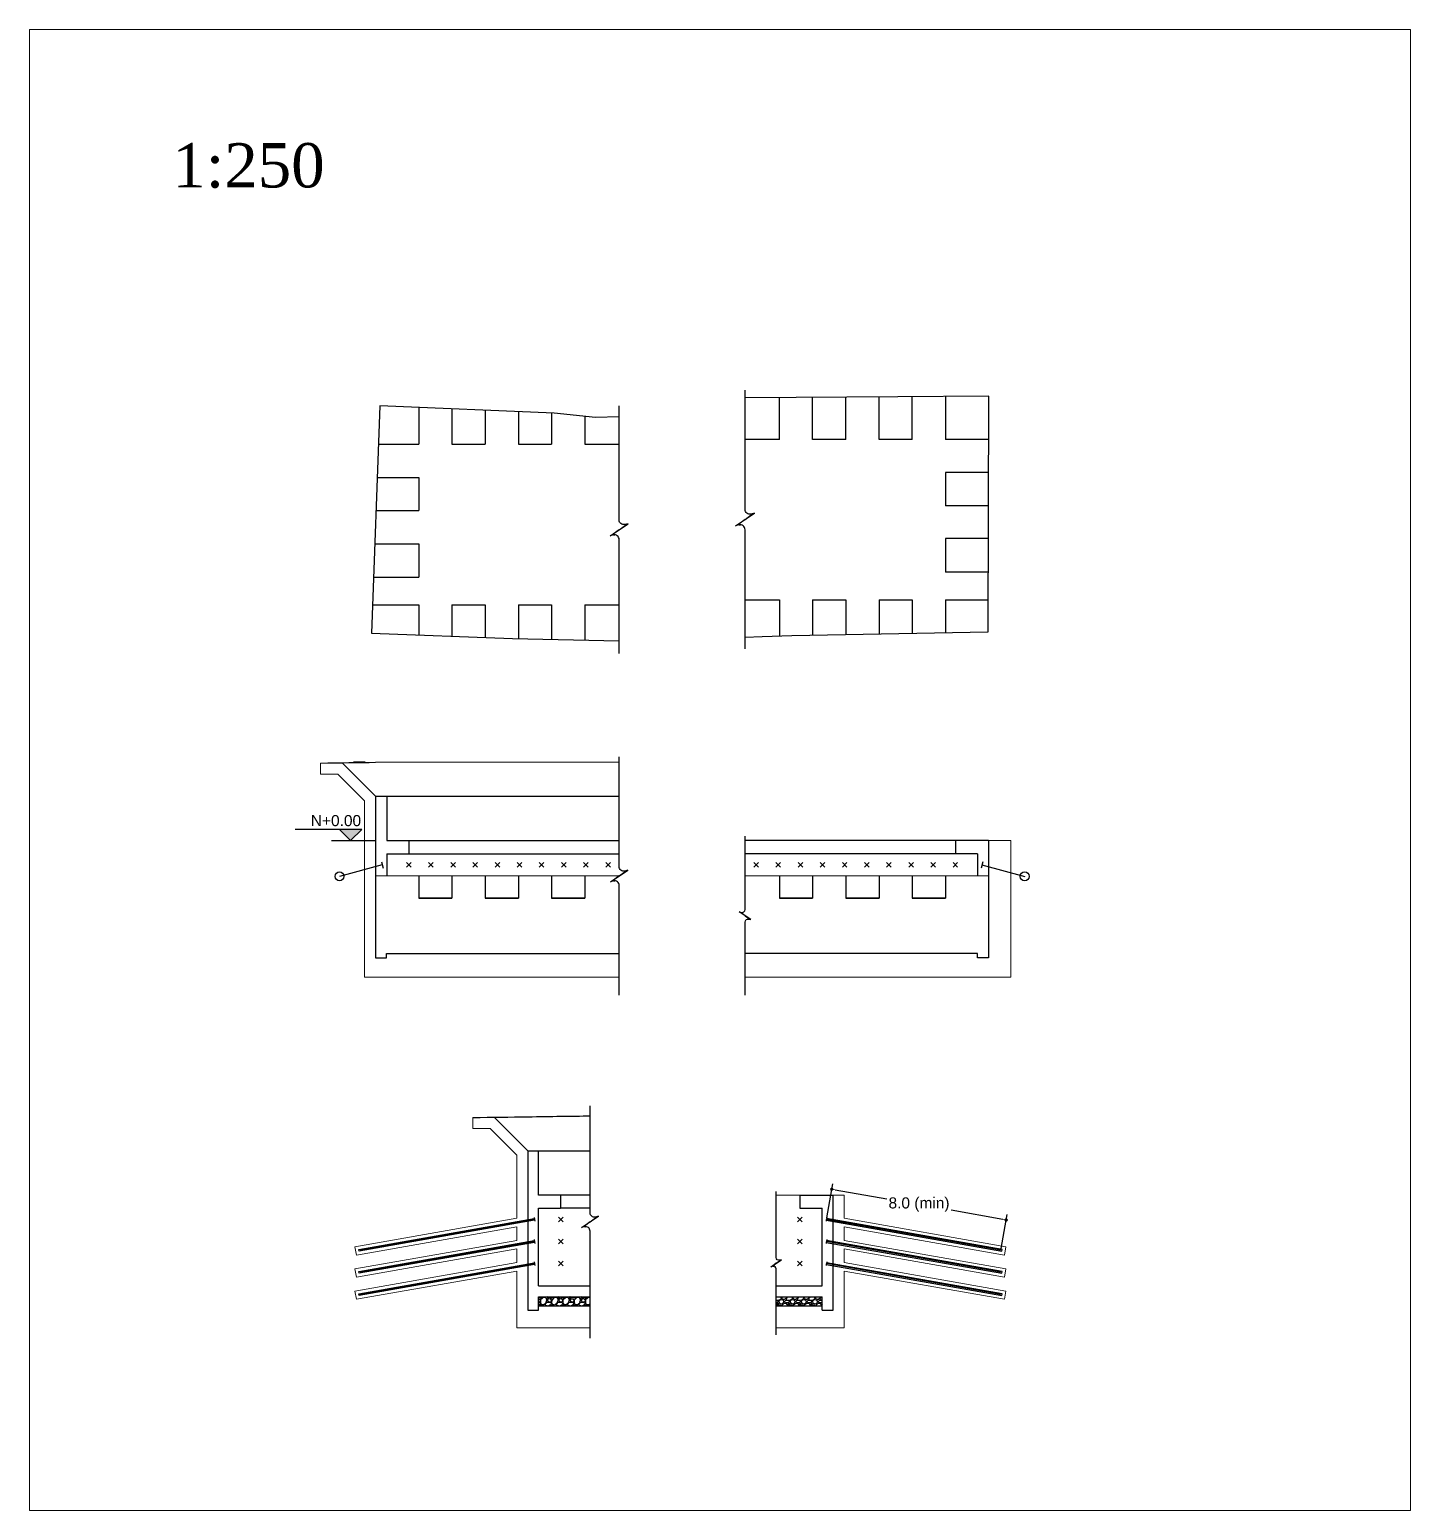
# Model space of a CAD drawing. Header units: metres. Extents: x 1491 to 3802, y 1670 to 4183.
# Drawn here: x 1767.8 to 1830.1, y 2027.2 to 2094.1 of the extents above; entities that cross this region are included whole.
import ezdxf
from ezdxf.enums import TextEntityAlignment as Align

# ---------------------------------------------------------------- set-up
doc = ezdxf.new("R2010")
doc.units = ezdxf.units.M
for name, color, linetype in [('03_TEXT_int', 7, 'Continuous'), ('04_TEXT_int_sec', 7, 'Continuous'), ('0E_TEX_INT', 7, 'Continuous'), ('21_BLOQUE_NIVELES', 7, 'Continuous'), ('22_BLOQUE_RECORTE', 7, 'Continuous'), ('31_Cota', 191, 'Continuous'), ('50_HS_Granular', 8, 'Continuous')]:
    doc.layers.add(name, color=color, linetype=linetype)
doc.layers.add('Lim_Hatch', color=254, linetype='Continuous', lineweight=0)
doc.styles.add('Annota_RDC_sec', font='Times New Roman.ttf', dxfattribs={"height": 2})
doc.styles.add('Annotative', font='Arial.ttf')
doc.styles.get("Standard").update_dxf_attribs({"font": 'Arial.ttf'})
doc.dimstyles.new('Annotative_RDC', dxfattribs={"dimscale": 0.15, "dimtxt": 2, "dimasz": 0.6, "dimexe": 1, "dimexo": 0.3, "dimgap": 0.4, "dimtad": 1, "dimtih": 1, "dimtoh": 1, "dimdec": 1, "dimzin": 1, "dimdsep": 46, "dimtxsty": 'Annotative', "dimblk": 'DOT', "dimblk1": 'DOT', "dimblk2": 'DOT', "dimcen": 0.01, "dimclrd": 191, "dimclre": 191, "dimclrt": 7, "dimadec": 0, "dimazin": 0, "dimtfac": 1, "dimtdec": 1, "dimtmove": 2, "dimatfit": 3, "dimldrblk": 'DOT', "dimfxl": 1, "dimtolj": 1, "dimtzin": 0, "dimarcsym": 0})

# ---------------------------------------------------------------- blocks, each defined once
blk = doc.blocks.new('*U52')
at = {"layer": '22_BLOQUE_RECORTE', "linetype": 'Continuous'}
h = blk.add_hatch(color=191, dxfattribs=at)
h.dxf.hatch_style = 1
h.paths.add_polyline_path([(-1.16, 1.75), (-1, 1.13, -0.078331), (-0.98, 0.85), (-0.96, 1.1, -0.700782), (-0.84, 1.14), (0, 0)])
h = blk.add_hatch(color=191, dxfattribs=at)
h.dxf.hatch_style = 1
h.paths.add_polyline_path([(1, -1.13, -0.078331), (0.98, -0.85), (0.96, -1.1, -0.700782), (0.84, -1.14), (0, 0), (1.16, -1.75)])
at = {"layer": '22_BLOQUE_RECORTE', "color": 191, "linetype": 'Continuous'}
for points in [[(-23.88, 0), (-1.88, 0, 0.490659), (-1, 1.13), (-1.16, 1.75), (1.16, -1.75), (1, -1.13, -0.490659), (1.88, 0), (23.88, 0)], [(0, 0), (-0.84, 1.14, 0.700782), (-0.96, 1.1), (-0.98, 0.85)], [(0, 0), (0.84, -1.14, 0.700782), (0.96, -1.1), (0.98, -0.85)]]:
    blk.add_lwpolyline(points, format="xyb", dxfattribs=at)
blk = doc.blocks.new('*U64')
at = {"layer": '21_BLOQUE_NIVELES'}
h = blk.add_hatch(color=191, dxfattribs=at)
h.dxf.hatch_style = 1
h.paths.add_polyline_path([(-2, 2), (2, 2), (0, 0)])
at = {"layer": '21_BLOQUE_NIVELES', "color": 191}
for points in [[(2, 2), (-10, 2)], [(2, 2), (0, 0), (-2, 2)]]:
    blk.add_lwpolyline(points, dxfattribs=at)
at = {"layer": '21_BLOQUE_NIVELES', "color": 7}
blk.add_attdef('NIVEL_0000', text='', height=2, dxfattribs=at).set_placement((-4.27, 2.01), align=Align.BOTTOM_LEFT)
blk = doc.blocks.new('*U55')
at = {"layer": '22_BLOQUE_RECORTE', "linetype": 'Continuous'}
h = blk.add_hatch(color=191, dxfattribs=at)
h.dxf.hatch_style = 1
h.paths.add_polyline_path([(-1.16, 1.75), (-1, 1.13, -0.078331), (-0.98, 0.85), (-0.96, 1.1, -0.700782), (-0.84, 1.14), (0, 0)])
h = blk.add_hatch(color=191, dxfattribs=at)
h.dxf.hatch_style = 1
h.paths.add_polyline_path([(1, -1.13, -0.078331), (0.98, -0.85), (0.96, -1.1, -0.700782), (0.84, -1.14), (0, 0), (1.16, -1.75)])
at = {"layer": '22_BLOQUE_RECORTE', "color": 191, "linetype": 'Continuous'}
for points in [[(-23.88, 0), (-1.88, 0, 0.490659), (-1, 1.13), (-1.16, 1.75), (1.16, -1.75), (1, -1.13, -0.490659), (1.88, 0), (23.88, 0)], [(0, 0), (-0.84, 1.14, 0.700782), (-0.96, 1.1), (-0.98, 0.85)], [(0, 0), (0.84, -1.14, 0.700782), (0.96, -1.1), (0.98, -0.85)]]:
    blk.add_lwpolyline(points, format="xyb", dxfattribs=at)
blk = doc.blocks.new('_DOT')
at = {"color": 0, "linetype": 'Continuous'}
blk.add_line((-0.5, 0), (-1, 0), dxfattribs=at)
at = {"color": 0, "linetype": 'Continuous', "const_width": 0.5}
blk.add_lwpolyline([(-0.25, 0, 1), (0.25, 0, 1)], format="xyb", close=True, dxfattribs=at)
blk = doc.blocks.new('*D63')
at = {"layer": 'Defpoints', "color": 0, "transparency": 16777216}
for p in [(1803.766, 2040.348), (1811.885, 2040.321), (1811.645, 2038.959)]:
    blk.add_point(p, dxfattribs=at)
at = {"layer": 'Lim_Hatch', "color": 191, "lineweight": -2, "transparency": 16777216}
for p, q in [((1803.779, 2040.422), (1804.05, 2041.957)), ((1804.154, 2041.685), (1806.495, 2041.272)), ((1811.737, 2040.348), (1809.396, 2040.76)), ((1811.658, 2039.033), (1811.928, 2040.568))]:
    blk.add_line(p, q, dxfattribs=at)
at = {"layer": 'Lim_Hatch', "color": 191, "lineweight": -2, "transparency": 16777216, "xscale": 0.15, "yscale": 0.15, "zscale": 0.15}
for p, rotation in [((1804.006, 2041.711), 169.999999999998), ((1811.885, 2040.321), 349.999999999998)]:
    blk.add_blockref('_DOT', p, dxfattribs=dict(at, rotation=rotation))
at = {"layer": 'Lim_Hatch', "color": 7, "transparency": 16777216, "insert": (1807.946, 2041.016), "char_height": 0.5, "attachment_point": 5, "style": 'Annotative'}
blk.add_mtext('\\A1;8.0 (min)', dxfattribs=at)

msp = doc.modelspace()

# ---------------------------------------------------------------- hatches: boundary and pattern name
at = {"layer": '50_HS_Granular'}
h = msp.add_hatch(dxfattribs=at)
h.set_pattern_fill('GRAVEL', color=256, scale=0.1)
h.set_pattern_definition([(228.0127875, (93.467247, 342.202775), (-4.0640000003, -4.5719999997), [0.06834429, -6.76609673]), (184.969741, (93.421527, 342.151975), (6.09599999759, 0.50800002894), [0.11728094, -11.61080978]), (132.5104471, (93.304687, 342.141815), (5.08000000215, -5.58799999805), [0.0826963, -8.18694456]), (267.273689, (93.106567, 342.014815), (0.50800000106, 10.15999999995), [0.1068009, -10.57328749]), (292.8336542, (93.101487, 341.908135), (-2.54000000021, 6.0959999999), [0.10472674, -10.36796155]), (357.273689, (93.142127, 341.811615), (-10.15999999995, 0.50800000106), [0.1068009, -10.57328749]), (37.6942405, (93.248807, 341.806535), (-6.60399999971, -5.08000000038), [0.14123873, -13.98262306]), (72.2553284, (93.360567, 341.892895), (3.55600000096, 11.1759999997), [0.1333439, -13.20105132]), (121.4295656, (93.401207, 342.019895), (-4.06400000058, 6.60399999965), [0.1071626, -10.60910914]), (175.2363583, (93.345327, 342.111335), (5.5879999999, -0.5080000009), [0.12234266, -5.99478739]), (222.3974378, (93.223407, 342.121495), (-6.0959999998, -5.58800000021), [0.15821558, -15.6633545]), (138.8140748, (93.609487, 342.009735), (-3.5559999998, 3.04800000025), [0.05400091, -5.34611316]), (171.4692344, (93.568847, 342.045295), (6.60400000018, -1.01599999885), [0.1027364, -10.1709278]), (225, (93.46725, 342.06053), (-7e-17, -0.508), [0.07184187, -0.64657862]), (203.1985905, (93.43169, 342.121495), (2.54, 1.0159999998), [0.03868826, -3.83012447]), (291.8014095, (93.39613, 342.106255), (-0.508, 1.524), [0.05471312, -2.6809506]), (30.9637565, (93.41645, 342.055455), (1.524, 1.016), [0.08886393, -2.87325963]), (161.565051, (93.49265, 342.10117), (1.016, -0.508), [0.06425743, -1.54217962]), (16.3895403, (93.101487, 342.106255), (5.08, 1.524), [0.0900176, -8.91176533]), (70.346176, (93.187847, 342.131655), (-2.0320000002, -5.58799999993), [0.07551979, -7.47644314]), (293.1985905, (93.49265, 342.202775), (-1.0159999998, 2.54), [0.07737602, -3.79143672]), (343.6104597, (93.523127, 342.131655), (-5.0800000001, 1.52399999964), [0.0900176, -8.91176533]), (339.4439548, (93.101487, 341.791295), (-2.54, 1.016), [0.08680704, -4.25354686]), (294.7751406, (93.182767, 341.760815), (-2.540000003, 5.5879999986), [0.07273442, -7.20071868]), (66.8014095, (93.49773, 341.694775), (1.0159999998, 2.54), [0.07737602, -3.79143672]), (17.3540246, (93.528207, 341.765895), (-6.60399999987, -2.03200000043), [0.08515655, -8.4304752]), (69.4439548, (93.248807, 341.694775), (-1.016, -2.54), [0.04340352, -4.29695038]), (101.3099325, (93.46725, 341.69477), (-0.508, 2.032), [0.02590292, -2.56439899]), (165.9637565, (93.46217, 341.72017), (1.524, -0.508), [0.10472674, -1.98981092]), (186.009006, (93.360567, 341.745575), (5.07999999997, 0.50800000027), [0.0970534, -9.60827297]), (303.6900675, (93.41645, 342.00973), (-0.508, 1.016), [0.07326478, -1.75835527]), (353.1572266, (93.457087, 341.948775), (8.63600000005, -1.01599999955), [0.12791135, -12.66320181]), (60.945396, (93.584087, 341.933535), (-2.0320000001, -3.556), [0.05230165, -5.17787846]), (90, (93.6095, 341.97925), (-0.508, 0.508), [0.03048, -0.47752]), (120.2564372, (93.350407, 341.760815), (2.03199999975, -3.55600000014), [0.07057339, -6.98678815]), (48.0127875, (93.314847, 341.821775), (4.06400000034, 4.5719999997), [0.13668858, -6.69775244]), (0, (93.4063, 341.9234), (0.508, 0.508), [0.13208, -0.37592]), (325.3048465, (93.538367, 341.923375), (5.08000000192, -3.55599999725), [0.08032191, -7.95186334]), (254.054604, (93.60441, 341.877655), (-0.508, -2.032), [0.07396582, -3.62433001]), (207.6459754, (93.584087, 341.806535), (-9.65200000035, -5.07999999933), [0.12042902, -11.92249288]), (175.4260787, (93.477407, 341.750655), (-6.604, 0.508), [0.12740589, -12.61316929])])
h.paths.add_polyline_path([(1793.087, 2036.848), (1790.753, 2036.848), (1790.753, 2036.448), (1793.087, 2036.448)])
h = msp.add_hatch(dxfattribs=at)
h.set_pattern_fill('GRAVEL', color=256, scale=0.1)
h.set_pattern_definition([(228.0127875, (112.483257, 355.65675), (-4.0640000003, -4.5719999997), [0.06834429, -6.76609673]), (184.969741, (112.437537, 355.60595), (6.09599999759, 0.50800002894), [0.11728094, -11.61080978]), (132.5104471, (112.320697, 355.59579), (5.08000000215, -5.58799999805), [0.0826963, -8.18694456]), (267.273689, (112.122577, 355.46879), (0.50800000106, 10.15999999995), [0.1068009, -10.57328749]), (292.8336542, (112.117497, 355.36211), (-2.5400000002, 6.0959999999), [0.10472674, -10.36796155]), (357.273689, (112.158137, 355.26559), (-10.15999999995, 0.50800000106), [0.1068009, -10.57328749]), (37.6942405, (112.264817, 355.26051), (-6.60399999971, -5.08000000038), [0.14123873, -13.98262306]), (72.2553284, (112.376577, 355.34687), (3.55600000096, 11.1759999997), [0.1333439, -13.20105132]), (121.4295656, (112.417217, 355.47387), (-4.06400000058, 6.60399999965), [0.1071626, -10.60910914]), (175.2363583, (112.361337, 355.56531), (5.5879999999, -0.5080000009), [0.12234266, -5.99478739]), (222.3974378, (112.239417, 355.57547), (-6.0959999998, -5.58800000021), [0.15821558, -15.6633545]), (138.8140748, (112.625497, 355.46371), (-3.5559999998, 3.0480000002), [0.05400091, -5.34611316]), (171.4692344, (112.584857, 355.49927), (6.60400000018, -1.01599999885), [0.1027364, -10.1709278]), (225, (112.48326, 355.5145), (-7e-17, -0.508), [0.07184187, -0.64657862]), (203.1985905, (112.447697, 355.57547), (2.54, 1.0159999998), [0.03868826, -3.83012447]), (291.8014095, (112.41214, 355.56023), (-0.508, 1.524), [0.05471312, -2.6809506]), (30.9637565, (112.43246, 355.50943), (1.524, 1.016), [0.08886393, -2.87325963]), (161.565051, (112.50866, 355.55515), (1.016, -0.508), [0.06425743, -1.54217962]), (16.3895403, (112.117497, 355.56023), (5.08, 1.524), [0.0900176, -8.91176533]), (70.346176, (112.203857, 355.58563), (-2.0320000002, -5.58799999993), [0.07551979, -7.47644314]), (293.1985905, (112.508657, 355.65675), (-1.0159999998, 2.54), [0.07737602, -3.79143672]), (343.6104597, (112.539137, 355.58563), (-5.0800000001, 1.52399999964), [0.0900176, -8.91176533]), (339.4439548, (112.117497, 355.24527), (-2.54, 1.016), [0.08680704, -4.25354686]), (294.7751406, (112.198777, 355.21479), (-2.540000003, 5.5879999986), [0.07273442, -7.20071868]), (66.8014095, (112.513737, 355.14875), (1.0159999998, 2.54), [0.07737602, -3.79143672]), (17.3540246, (112.544217, 355.21987), (-6.60399999987, -2.03200000043), [0.08515655, -8.4304752]), (69.4439548, (112.264817, 355.14875), (-1.016, -2.54), [0.04340352, -4.29695038]), (101.3099325, (112.48326, 355.14875), (-0.508, 2.032), [0.02590292, -2.56439899]), (165.9637565, (112.47818, 355.17415), (1.524, -0.508), [0.10472674, -1.98981092]), (186.009006, (112.376577, 355.19955), (5.07999999997, 0.50800000027), [0.0970534, -9.60827297]), (303.6900675, (112.43246, 355.46371), (-0.508, 1.016), [0.07326478, -1.75835527]), (353.1572266, (112.473097, 355.40275), (8.63600000005, -1.01599999955), [0.12791135, -12.66320181]), (60.945396, (112.600097, 355.38751), (-2.0320000001, -3.556), [0.05230165, -5.17787846]), (90, (112.6255, 355.43323), (-0.508, 0.508), [0.03048, -0.47752]), (120.2564372, (112.366417, 355.21479), (2.03199999975, -3.55600000014), [0.07057339, -6.98678815]), (48.0127875, (112.330857, 355.27575), (4.06400000034, 4.5719999997), [0.13668858, -6.69775244]), (0, (112.4223, 355.37735), (0.508, 0.508), [0.13208, -0.37592]), (325.3048465, (112.554377, 355.37735), (5.08000000192, -3.55599999725), [0.08032191, -7.95186334]), (254.054604, (112.62042, 355.33163), (-0.508, -2.032), [0.07396582, -3.62433001]), (207.6459754, (112.600097, 355.26051), (-9.65200000035, -5.07999999933), [0.12042902, -11.92249288]), (175.4260787, (112.493417, 355.20463), (-6.604, 0.508), [0.12740589, -12.61316929])])
h.paths.add_polyline_path([(1801.496, 2036.848), (1801.496, 2036.448), (1803.566, 2036.448), (1803.566, 2036.848)])

# ---------------------------------------------------------------- linework, layer by layer
for p, q in [((1801.639, 2075.576), (1801.639, 2077.462)), ((1803.139, 2075.576), (1803.139, 2077.472)), ((1804.639, 2075.576), (1804.639, 2077.483)), ((1806.139, 2075.576), (1806.139, 2077.493)), ((1807.639, 2075.576), (1807.639, 2077.504)), ((1809.139, 2077.514), (1809.139, 2075.576)), ((1785.346, 2077.013), (1785.346, 2075.357)), ((1786.846, 2076.95), (1786.846, 2075.357)), ((1788.346, 2076.886), (1788.346, 2075.357)), ((1789.846, 2076.823), (1789.846, 2075.357)), ((1791.346, 2076.76), (1791.346, 2075.357)), ((1792.846, 2076.608), (1792.846, 2075.357)), ((1801.639, 2075.576), (1800.087, 2075.576)), ((1804.639, 2075.576), (1803.139, 2075.576)), ((1807.639, 2075.576), (1806.139, 2075.576)), ((1811.087, 2075.576), (1809.139, 2075.576)), ((1811.087, 2074.076), (1809.139, 2074.076)), ((1809.139, 2074.076), (1809.139, 2072.576)), ((1811.087, 2072.576), (1809.139, 2072.576)), ((1811.068, 2071.101), (1809.139, 2071.101)), ((1809.139, 2071.101), (1809.139, 2069.576)), ((1811.081, 2069.576), (1809.139, 2069.576)), ((1786.846, 2068.103), (1786.846, 2066.689)), ((1788.346, 2068.103), (1788.346, 2066.633)), ((1789.846, 2068.103), (1789.846, 2066.581)), ((1791.346, 2068.103), (1791.346, 2066.547)), ((1792.846, 2068.103), (1792.846, 2066.513)), ((1800.087, 2068.323), (1801.639, 2068.323)), ((1801.639, 2068.323), (1801.639, 2066.697)), ((1803.139, 2068.323), (1803.139, 2066.735)), ((1803.139, 2068.323), (1804.639, 2068.323)), ((1804.639, 2068.323), (1804.639, 2066.763)), ((1806.139, 2068.323), (1806.139, 2066.791)), ((1806.139, 2068.323), (1807.639, 2068.323)), ((1807.639, 2068.323), (1807.639, 2066.819)), ((1809.139, 2068.323), (1809.139, 2066.847)), ((1809.139, 2068.323), (1811.079, 2068.323)), ((1785.346, 2067.243), (1785.346, 2066.744)), ((1783.399, 2059.456), (1783.399, 2052.156)), ((1783.399, 2059.456), (1794.399, 2059.456)), ((1783.899, 2059.456), (1783.899, 2057.456)), ((1794.399, 2058.456), (1794.399, 2058.456)), ((1783.899, 2057.456), (1794.399, 2057.456)), ((1784.899, 2057.456), (1784.899, 2056.856)), ((1811.087, 2057.456), (1800.087, 2057.456)), ((1809.587, 2057.456), (1809.587, 2056.856)), ((1811.087, 2057.456), (1811.087, 2052.156)), ((1811.087, 2057.456), (1811.087, 2052.156)), ((1783.66, 2056.501), (1783.738, 2056.211)), ((1783.899, 2056.856), (1794.399, 2056.856)), ((1783.899, 2056.856), (1783.899, 2055.856)), ((1785.003, 2056.252), (1784.794, 2056.46)), ((1784.794, 2056.252), (1785.003, 2056.46)), ((1786.003, 2056.252), (1785.794, 2056.46)), ((1785.794, 2056.252), (1786.003, 2056.46)), ((1787.003, 2056.252), (1786.794, 2056.46)), ((1786.794, 2056.252), (1787.003, 2056.46)), ((1788.003, 2056.252), (1787.794, 2056.46)), ((1787.794, 2056.252), (1788.003, 2056.46)), ((1789.003, 2056.252), (1788.794, 2056.46)), ((1788.794, 2056.252), (1789.003, 2056.46)), ((1790.003, 2056.252), (1789.794, 2056.46)), ((1789.794, 2056.252), (1790.003, 2056.46)), ((1790.794, 2056.252), (1791.003, 2056.46)), ((1791.003, 2056.252), (1790.794, 2056.46)), ((1792.003, 2056.252), (1791.794, 2056.46)), ((1791.794, 2056.252), (1792.003, 2056.46)), ((1793.003, 2056.252), (1792.794, 2056.46)), ((1792.794, 2056.252), (1793.003, 2056.46)), ((1794.003, 2056.252), (1793.794, 2056.46)), ((1793.794, 2056.252), (1794.003, 2056.46)), ((1810.587, 2056.856), (1800.087, 2056.856)), ((1800.483, 2056.252), (1800.691, 2056.46)), ((1800.691, 2056.252), (1800.483, 2056.46)), ((1801.483, 2056.252), (1801.691, 2056.46)), ((1801.691, 2056.252), (1801.483, 2056.46)), ((1802.483, 2056.252), (1802.691, 2056.46)), ((1802.691, 2056.252), (1802.483, 2056.46)), ((1803.483, 2056.252), (1803.691, 2056.46)), ((1803.691, 2056.252), (1803.483, 2056.46)), ((1804.483, 2056.252), (1804.691, 2056.46)), ((1804.691, 2056.252), (1804.483, 2056.46)), ((1805.483, 2056.252), (1805.691, 2056.46)), ((1805.691, 2056.252), (1805.483, 2056.46)), ((1806.483, 2056.252), (1806.691, 2056.46)), ((1806.691, 2056.252), (1806.483, 2056.46)), ((1807.483, 2056.252), (1807.691, 2056.46)), ((1807.691, 2056.252), (1807.483, 2056.46)), ((1808.483, 2056.252), (1808.691, 2056.46)), ((1808.691, 2056.252), (1808.483, 2056.46)), ((1809.483, 2056.252), (1809.691, 2056.46)), ((1809.691, 2056.252), (1809.483, 2056.46)), ((1810.587, 2056.856), (1810.587, 2055.856)), ((1810.826, 2056.501), (1810.748, 2056.211)), ((1783.699, 2056.356), (1781.767, 2055.838)), ((1785.346, 2055.856), (1785.346, 2054.856)), ((1786.846, 2055.856), (1786.846, 2054.856)), ((1788.346, 2055.856), (1788.346, 2054.856)), ((1789.846, 2055.856), (1789.846, 2054.856)), ((1791.346, 2055.856), (1791.346, 2054.856)), ((1792.846, 2055.856), (1792.846, 2054.856)), ((1801.639, 2055.856), (1801.639, 2054.856)), ((1801.639, 2055.856), (1801.639, 2054.856)), ((1803.139, 2055.856), (1803.139, 2054.856)), ((1803.139, 2055.856), (1803.139, 2054.856)), ((1804.639, 2055.856), (1804.639, 2054.856)), ((1804.639, 2055.856), (1804.639, 2054.856)), ((1806.139, 2055.856), (1806.139, 2054.856)), ((1806.139, 2055.856), (1806.139, 2054.856)), ((1807.639, 2055.856), (1807.639, 2054.856)), ((1807.639, 2055.856), (1807.639, 2054.856)), ((1809.139, 2055.856), (1809.139, 2054.856)), ((1809.139, 2055.856), (1809.139, 2054.856)), ((1810.787, 2056.356), (1812.719, 2055.838)), ((1785.346, 2054.856), (1786.846, 2054.856)), ((1786.846, 2054.856), (1785.346, 2054.856)), ((1788.346, 2054.856), (1789.846, 2054.856)), ((1789.846, 2054.856), (1788.346, 2054.856)), ((1791.346, 2054.856), (1792.846, 2054.856)), ((1792.846, 2054.856), (1791.346, 2054.856)), ((1803.139, 2054.856), (1801.639, 2054.856)), ((1801.639, 2054.856), (1803.139, 2054.856)), ((1806.139, 2054.856), (1804.639, 2054.856)), ((1804.639, 2054.856), (1806.139, 2054.856)), ((1809.139, 2054.856), (1807.639, 2054.856)), ((1807.639, 2054.856), (1809.139, 2054.856)), ((1783.399, 2052.156), (1783.894, 2052.156)), ((1783.894, 2052.156), (1783.894, 2052.356)), ((1783.894, 2052.356), (1794.399, 2052.356)), ((1810.592, 2052.356), (1800.087, 2052.356)), ((1810.592, 2052.156), (1810.592, 2052.356)), ((1811.087, 2052.156), (1810.592, 2052.156)), ((1790.753, 2044.99), (1790.753, 2044.99)), ((1790.274, 2043.448), (1790.753, 2043.448)), ((1790.274, 2043.448), (1793.087, 2043.448)), ((1790.274, 2043.448), (1790.274, 2036.248)), ((1790.753, 2041.448), (1790.753, 2043.448)), ((1793.087, 2041.448), (1790.753, 2041.448)), ((1802.566, 2041.448), (1804.065, 2041.448)), ((1804.065, 2036.248), (1804.065, 2041.448)), ((1790.753, 2037.348), (1790.753, 2040.848)), ((1790.753, 2040.848), (1791.753, 2040.848)), ((1791.659, 2040.244), (1791.868, 2040.453)), ((1791.868, 2040.244), (1791.659, 2040.453)), ((1793.087, 2040.848), (1791.753, 2040.848)), ((1802.462, 2040.244), (1802.671, 2040.453)), ((1802.671, 2040.244), (1802.462, 2040.453)), ((1802.566, 2040.848), (1803.566, 2040.848)), ((1803.566, 2037.348), (1803.566, 2040.848)), ((1791.659, 2039.244), (1791.868, 2039.453)), ((1791.868, 2039.244), (1791.659, 2039.453)), ((1802.462, 2039.244), (1802.671, 2039.453)), ((1802.671, 2039.244), (1802.462, 2039.453)), ((1791.659, 2038.244), (1791.868, 2038.453)), ((1791.868, 2038.244), (1791.659, 2038.453)), ((1802.462, 2038.244), (1802.671, 2038.453)), ((1802.671, 2038.244), (1802.462, 2038.453)), ((1790.753, 2037.348), (1793.087, 2037.348)), ((1801.496, 2037.348), (1803.566, 2037.348)), ((1790.753, 2036.248), (1790.753, 2036.848)), ((1790.753, 2036.848), (1793.087, 2036.848)), ((1790.753, 2036.448), (1793.087, 2036.448)), ((1801.496, 2036.848), (1803.566, 2036.848)), ((1801.496, 2036.448), (1803.566, 2036.448)), ((1803.566, 2036.248), (1803.566, 2036.848)), ((1790.274, 2036.248), (1790.753, 2036.248)), ((1803.566, 2036.248), (1804.065, 2036.248))]:
    msp.add_line(p, q)
for points in [[(1800.087, 2066.642), (1800.853, 2066.669), (1800.853, 2066.669), (1802.202, 2066.717), (1811.076, 2066.884), (1811.098, 2077.527), (1806.993, 2077.499), (1800.087, 2077.451)], [(1794.399, 2076.598), (1793.339, 2076.556), (1791.458, 2076.755), (1783.59, 2077.088), (1783.208, 2066.824), (1789.575, 2066.587), (1794.399, 2066.478)]]:
    msp.add_lwpolyline(points)
for centre in [(1781.767, 2055.838), (1812.719, 2055.838)]:
    msp.add_circle(centre, 0.2)
at = {"linetype": 'Continuous', "ltscale": 12}
for points in [[(1780.915, 2060.957), (1781.795, 2060.969), (1782.608, 2060.98), (1783.399, 2060.991)], [(1787.79, 2044.949), (1788.67, 2044.961), (1789.484, 2044.973), (1790.274, 2044.983)], [(1790.274, 2044.983), (1791.328, 2044.998), (1792.26, 2045.011), (1793.087, 2045.022)]]:
    msp.add_open_spline(points, degree=3, dxfattribs=at)
at = {"layer": '03_TEXT_int'}
for p, q in [((1791.753, 2041.448), (1790.753, 2041.448)), ((1791.753, 2041.448), (1791.753, 2040.848)), ((1802.566, 2041.448), (1802.566, 2040.848))]:
    msp.add_line(p, q, dxfattribs=at)
at = {"layer": '04_TEXT_int_sec'}
for p, q in [((1783.533, 2075.357), (1785.346, 2075.357)), ((1786.846, 2075.357), (1788.346, 2075.357)), ((1789.846, 2075.357), (1791.346, 2075.357)), ((1792.846, 2075.357), (1794.399, 2075.357)), ((1783.469, 2073.857), (1785.346, 2073.857)), ((1785.346, 2073.857), (1785.346, 2072.357)), ((1783.414, 2072.357), (1785.346, 2072.357)), ((1783.399, 2070.857), (1785.346, 2070.857)), ((1785.346, 2070.857), (1785.346, 2069.357)), ((1783.302, 2069.357), (1785.346, 2069.357)), ((1783.255, 2068.103), (1785.346, 2068.103)), ((1785.346, 2068.103), (1785.346, 2066.744)), ((1786.846, 2068.103), (1788.346, 2068.103)), ((1789.846, 2068.103), (1791.346, 2068.103)), ((1792.846, 2068.103), (1794.399, 2068.103)), ((1782.695, 2038.959), (1790.573, 2040.348)), ((1811.645, 2038.959), (1803.766, 2040.348)), ((1782.695, 2037.959), (1790.573, 2039.348)), ((1811.645, 2037.959), (1803.766, 2039.348)), ((1782.675, 2036.959), (1790.553, 2038.348)), ((1782.695, 2036.959), (1790.573, 2038.348)), ((1811.645, 2036.959), (1803.766, 2038.348))]:
    msp.add_line(p, q, dxfattribs=at)
at = {"layer": '0E_TEX_INT'}
for p, q in [((1783.399, 2059.456), (1781.885, 2060.97)), ((1782.92, 2060.991), (1782.399, 2060.991)), ((1790.274, 2043.448), (1788.76, 2044.963))]:
    msp.add_line(p, q, dxfattribs=at)
for points in [[(1790.558, 2040.437), (1790.589, 2040.26)], [(1803.782, 2040.437), (1803.751, 2040.26)], [(1790.558, 2039.437), (1790.589, 2039.26)], [(1803.782, 2039.437), (1803.751, 2039.26)], [(1790.558, 2038.437), (1790.589, 2038.26)], [(1803.782, 2038.437), (1803.751, 2038.26)]]:
    msp.add_lwpolyline(points, dxfattribs=at)
for points in [[(1790.58, 2040.309), (1782.652, 2038.911), (1782.639, 2038.99), (1790.566, 2040.388)], [(1803.759, 2040.309), (1811.687, 2038.911), (1811.701, 2038.99), (1803.773, 2040.388)], [(1790.58, 2039.309), (1782.652, 2037.911), (1782.639, 2037.99), (1790.566, 2039.388)], [(1803.759, 2039.309), (1811.687, 2037.911), (1811.701, 2037.99), (1803.773, 2039.388)], [(1790.58, 2038.309), (1782.652, 2036.911), (1782.639, 2036.99), (1790.566, 2038.388)], [(1803.759, 2038.309), (1811.687, 2036.911), (1811.701, 2036.99), (1803.773, 2038.388)]]:
    msp.add_lwpolyline(points, close=True, dxfattribs=at)
at = {"layer": '31_Cota'}
msp.add_line((1781.399, 2057.456), (1783.399, 2057.456), dxfattribs=at)
at = {"layer": 'Lim_Hatch'}
for p, q in [((1780.915, 2060.957), (1780.915, 2060.457)), ((1783.399, 2060.991), (1794.399, 2060.99)), ((1780.915, 2060.457), (1781.692, 2060.457)), ((1782.899, 2059.249), (1781.692, 2060.457)), ((1782.899, 2051.281), (1782.899, 2059.249)), ((1811.087, 2057.456), (1812.087, 2057.456)), ((1812.087, 2057.456), (1812.087, 2051.281)), ((1794.399, 2055.856), (1783.399, 2055.856)), ((1800.087, 2055.856), (1811.087, 2055.856)), ((1782.899, 2051.281), (1794.399, 2051.281)), ((1800.087, 2051.281), (1812.087, 2051.281)), ((1787.79, 2044.949), (1787.79, 2044.449)), ((1787.79, 2044.449), (1788.567, 2044.449)), ((1789.774, 2043.242), (1788.567, 2044.449)), ((1789.774, 2040.4), (1789.774, 2043.242)), ((1802.566, 2041.448), (1801.496, 2041.448)), ((1804.065, 2041.448), (1804.565, 2041.448)), ((1804.565, 2040.4), (1804.565, 2041.448)), ((1789.774, 2039.4), (1789.774, 2040.015)), ((1804.565, 2039.4), (1804.565, 2040.015)), ((1789.774, 2038.4), (1789.774, 2039.015)), ((1804.565, 2038.4), (1804.565, 2039.015)), ((1789.774, 2035.449), (1789.774, 2038.015)), ((1804.565, 2035.449), (1804.565, 2038.015)), ((1789.774, 2035.449), (1793.087, 2035.449)), ((1801.496, 2035.449), (1804.565, 2035.449))]:
    msp.add_line(p, q, dxfattribs=at)
msp.add_lwpolyline([(1767.769, 2094.081), (1830.143, 2094.081), (1830.143, 2027.205), (1767.769, 2027.205)], close=True, dxfattribs=at)
for points in [[(1789.774, 2040.015), (1782.531, 2038.737), (1782.465, 2039.112), (1789.774, 2040.4)], [(1804.565, 2040.015), (1811.809, 2038.737), (1811.875, 2039.112), (1804.565, 2040.4)], [(1789.774, 2039.015), (1782.531, 2037.737), (1782.465, 2038.112), (1789.774, 2039.4)], [(1804.565, 2039.015), (1811.809, 2037.737), (1811.875, 2038.112), (1804.565, 2039.4)], [(1789.774, 2038.015), (1782.531, 2036.737), (1782.465, 2037.112), (1789.774, 2038.4)], [(1804.565, 2038.015), (1811.809, 2036.737), (1811.875, 2037.112), (1804.565, 2038.4)]]:
    msp.add_lwpolyline(points, dxfattribs=at)

# ---------------------------------------------------------------- block references
at = {"layer": '21_BLOQUE_NIVELES'}
ref = msp.add_blockref('*U64', (1782.27, 2057.456), dxfattribs=dict(at, xscale=0.25, yscale=0.25, zscale=0.25))
ref.add_attrib('NIVEL_0000', 'N+0.00', dxfattribs={"color": 7, "height": 0.5}).set_placement((1780.472, 2057.957), align=Align.BOTTOM_LEFT)
at = {"layer": '22_BLOQUE_RECORTE'}
for name, p, xscale, yscale, zscale, rotation in [('*U52', (1800.087, 2071.956), 0.2446136, 0.2446136, 0.2446136, 90), ('*U52', (1794.399, 2071.496), 0.23408, 0.23408, 0.23408, 90), ('*U52', (1794.399, 2055.856), 0.2252275199999999, 0.2252275199999999, 0.2252275199999999, 90), ('*U52', (1800.087, 2054.059), -0.1502949168, 0.1502949168, 0.1502949168, 270), ('*U55', (1793.087, 2040.232), 0.2195199999999999, 0.2195199999999999, 0.2195199999999999, 90), ('*U52', (1801.496, 2038.366), 0.1354752, 0.1354752, 0.1354752, 90)]:
    msp.add_blockref(name, p, dxfattribs=dict(at, xscale=xscale, yscale=yscale, zscale=zscale, rotation=rotation))

# ---------------------------------------------------------------- texts
at = {"layer": 'Lim_Hatch', "insert": (1774.216, 2088.953), "char_height": 2, "width": 35.5238, "attachment_point": 1, "style": 'Annota_RDC_sec'}
msp.add_mtext('1:250', dxfattribs=at)

# ---------------------------------------------------------------- dimensions: what is measured, and where the dimension line sits
at = {"layer": 'Lim_Hatch'}
dim = msp.add_aligned_dim(p1=(1803.766, 2040.348), p2=(1811.645, 2038.959), distance=1.383, text='<> (min)', dimstyle='Annotative_RDC', dxfattribs=at)
dim.commit()
dim.dimension.update_dxf_attribs({"geometry": '*D63', "text_midpoint": (1807.946, 2041.016)})

doc.saveas('drawing.dxf')
